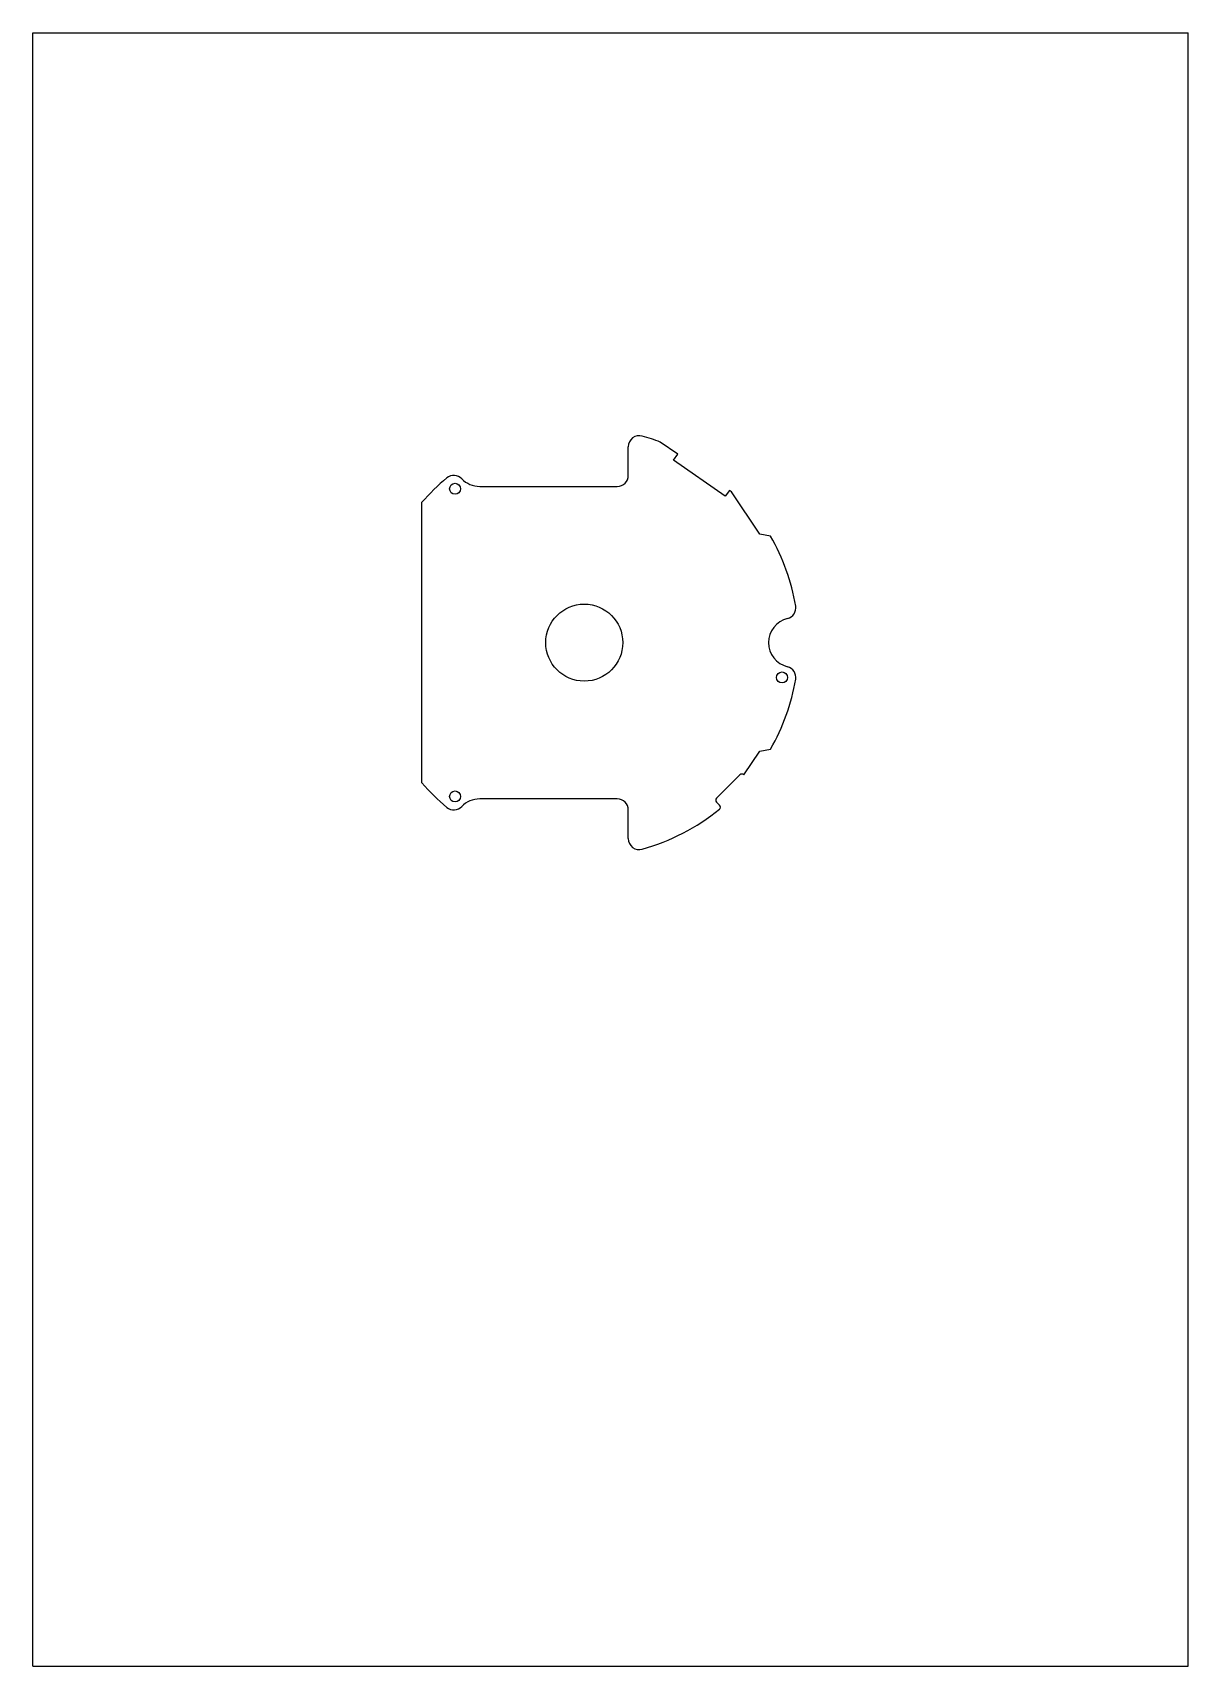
# Model space of a CAD drawing. Header units: millimetres. Extents: x 0 to 210, y 0 to 297.
import ezdxf

# ---------------------------------------------------------------- set-up
doc = ezdxf.new("R2010")
doc.units = ezdxf.units.MM
doc.header["$LTSCALE"] = 19.36
doc.layers.get('0').update_dxf_attribs({"linetype": 'CONTINUOUS'})
doc.layers.add('1__AXES', color=7, linetype='CONTINUOUS')

msp = doc.modelspace()

# ---------------------------------------------------------------- linework, layer by layer
at = {"color": 7, "linetype": 'CONTINUOUS'}
for p, q in [((0, 0), (0, 297)), ((0, 297), (210, 297)), ((210, 0), (210, 297)), ((108.23, 216.51), (108.23, 221.73)), ((117.21, 220.36), (114.04, 222.58)), ((116.47, 219.3), (117.21, 220.36)), ((125.86, 212.73), (116.47, 219.3)), ((81.23, 214.51), (106.23, 214.51)), ((126.6, 213.78), (125.86, 212.73)), ((126.96, 213.53), (126.6, 213.78)), ((132.15, 205.83), (126.96, 213.53)), ((134.09, 205.46), (132.15, 205.83)), ((129.23, 162.05), (132.15, 166.38)), ((132.15, 166.38), (134.09, 166.75)), ((124.27, 157.82), (128.51, 162.06)), ((129.22, 162.06), (129.23, 162.05)), ((106.23, 157.7), (81.23, 157.7)), ((108.23, 150.48), (108.23, 155.7)), ((124.83, 156.55), (124.27, 157.11)), ((0, 0), (210, 0))]:
    msp.add_line(p, q, dxfattribs=at)
for centre, radius, start, end in [((110.23, 221.73), 2, 74.3196, 180), ((100.23, 186.11), 39, 69.25, 74.3196), ((100.23, 186.11), 39, 129.8259, 139.1487), ((76.53, 214.52), 2, 43.7301, 129.8259), ((81.23, 219.01), 4.5, 223.7301, 270), ((106.23, 216.51), 2, 270, 360), ((100.23, 186.11), 39, 9.8259, 29.7465), ((138.23, 186.11), 4.5, 103.7301, 256.2699), ((136.68, 192.42), 2, 283.7301, 9.8259), ((136.68, 179.79), 2, 350.1741, 76.2699), ((100.23, 186.11), 39, 330.2535, 350.1741), ((100.23, 186.11), 39, 220.8513, 230.1741), ((128.86, 161.71), 0.5, 45, 135), ((81.23, 153.2), 4.5, 90, 136.2699), ((106.23, 155.7), 2, 0, 90), ((124.62, 157.47), 0.5, 135, 225), ((76.53, 157.69), 2, 230.1741, 316.2699), ((100.23, 186.11), 39, 285.6804, 309.0364), ((124.47, 156.2), 0.5, 309.0364, 45), ((110.23, 150.48), 2, 180, 285.6804)]:
    msp.add_arc(centre, radius, start, end, dxfattribs=at)
at = {"layer": '1__AXES', "color": 7, "linetype": 'CONTINUOUS'}
msp.add_line((70.73, 160.6), (70.73, 211.62), dxfattribs=at)
for centre, radius in [((76.76, 214.07), 1), ((100.23, 186.11), 7), ((136.17, 179.77), 1), ((76.76, 158.14), 1)]:
    msp.add_circle(centre, radius, dxfattribs=at)

doc.saveas('drawing.dxf')
